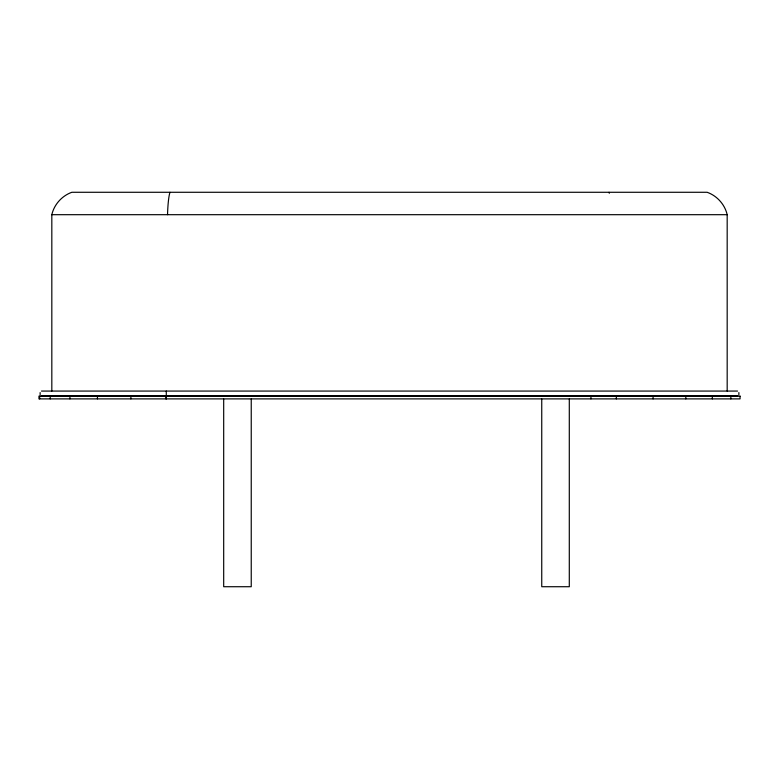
<?xml version="1.0" encoding="UTF-8"?>
<svg xmlns="http://www.w3.org/2000/svg" width="779" height="779" viewBox="0 0 779 779"><rect width="100%" height="100%" fill="white"/><g stroke="black" fill="none" stroke-linecap="round" stroke-linejoin="round"><path stroke-width="1.17" d="M612.82 395.498L612.722 396.141M166.278 391.068L166.278 398.887M40.128 392.587L40.128 394.622M738.872 394.622L738.872 392.587M51.823 391.068L51.823 214.692C54.17 204.468 61.979 195.782 71.863 192.277L707.137 192.277C717.021 195.782 724.83 204.468 727.177 214.692L727.177 391.068M51.823 214.692L727.177 214.692M41.462 391.068L737.538 391.068M41.034 395.859L737.966 395.859M181.887 396.141L181.867 395.498M730.838 396.141L730.838 398.887M712.337 396.141L712.337 398.887M685.812 396.141L685.812 398.887M653.075 396.141L653.075 398.887M616.345 396.141L616.345 398.887M590.949 396.141L590.949 398.887M569.293 399.043L569.293 586.723L541.746 586.723L541.746 399.043M251.237 399.043L251.237 586.723L223.69 586.723L223.69 399.043M165.966 396.141L165.966 398.887M130.891 396.141L130.891 398.887M97.443 396.141L97.443 398.887M69.935 396.141L69.935 398.887M50.216 396.141L50.216 398.887M39.651 396.141L39.651 398.887M167.534 214.683A31.598 3.837 90 0 1 169.988 192.316M609.012 192.316A31.598 3.837 -90 0 1 609.305 193.289M740.05 396.141L38.95 396.141L38.95 398.887L740.05 398.887L740.05 396.141"/></g></svg>
